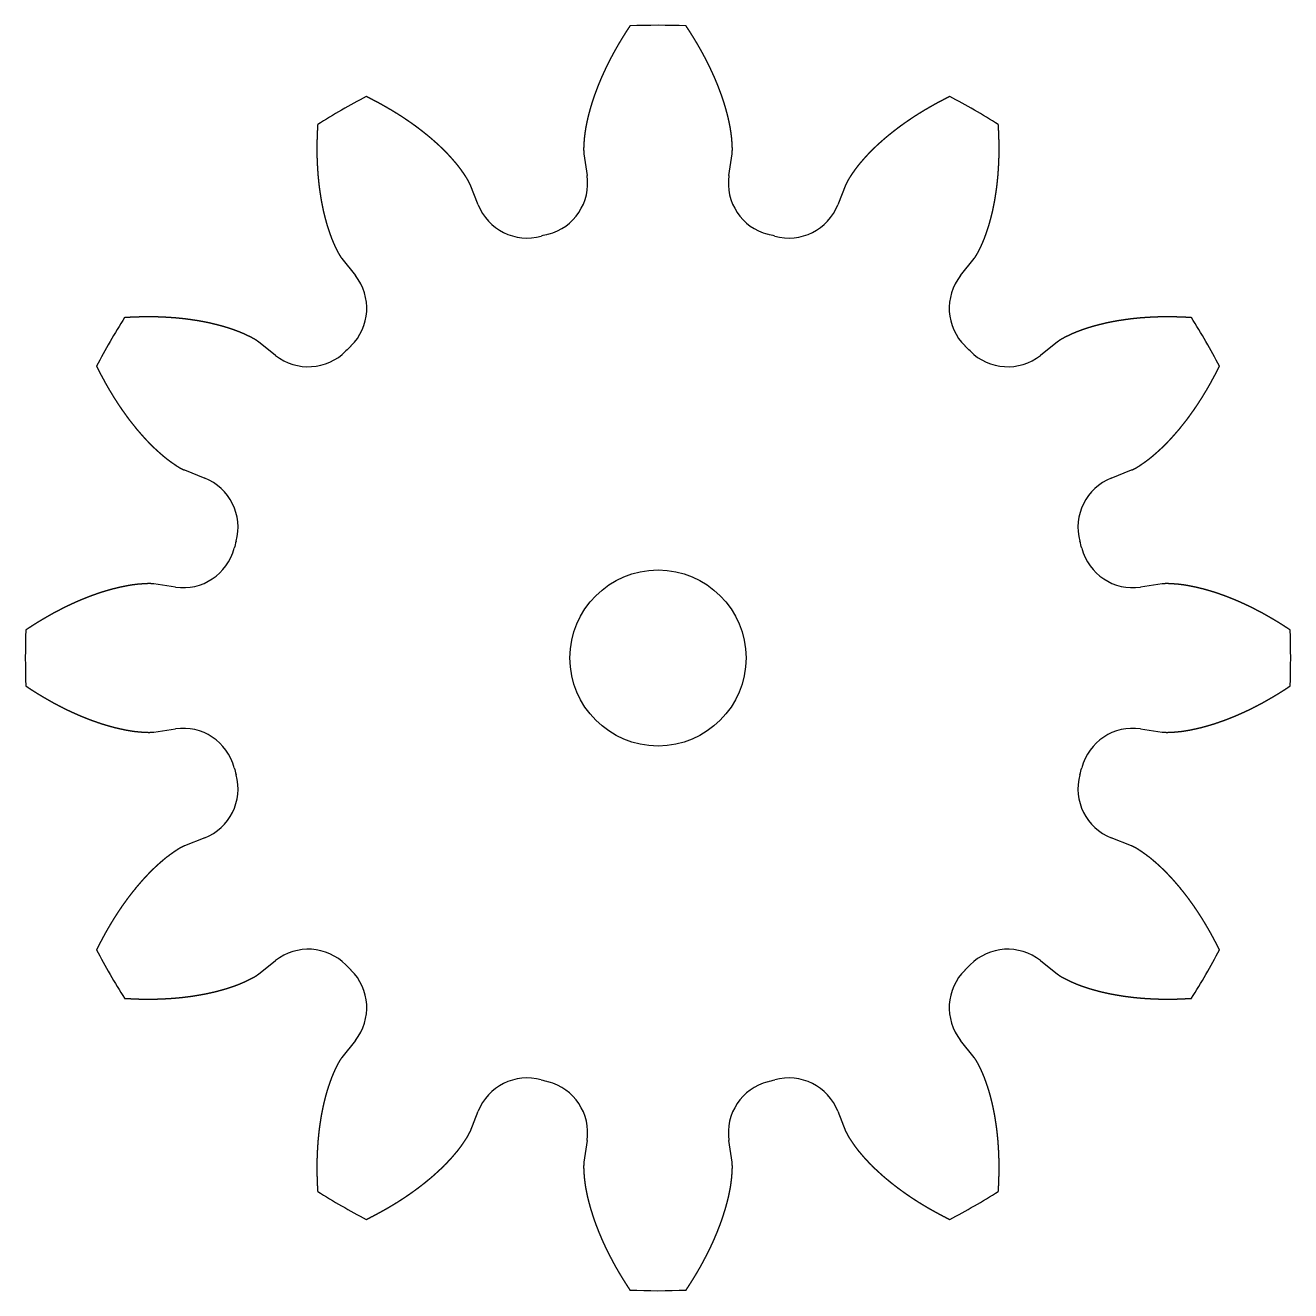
# Model space of a CAD drawing. Header units: millimetres. Extents: x -1.8 to 93.8, y -15 to 60.
# Drawn here: x -1.78 to 19.78, y -14.97 to 6.59 of the extents above; entities that cross this region are included whole.
import ezdxf

# ---------------------------------------------------------------- set-up
doc = ezdxf.new("R2010")
doc.units = ezdxf.units.MM
doc.layers.get('0').update_dxf_attribs({"linetype": 'CONTINUOUS'})

msp = doc.modelspace()

# ---------------------------------------------------------------- linework, layer by layer
for p, q in [((7.738, 4.402), (7.793, 4.033)), ((10.207, 4.033), (10.262, 4.402)), ((5.935, 3.535), (5.797, 3.882)), ((12.203, 3.882), (12.065, 3.535)), ((3.612, 2.621), (3.844, 2.328)), ((14.156, 2.328), (14.388, 2.621)), ((2.484, 0.968), (2.191, 1.2)), ((15.809, 1.2), (15.516, 0.968)), ((0.93, -0.985), (1.276, -1.123)), ((16.724, -1.123), (17.07, -0.985)), ((0.779, -2.981), (0.409, -2.927)), ((17.591, -2.927), (17.221, -2.981)), ((0.409, -5.45), (0.779, -5.395)), ((17.221, -5.395), (17.591, -5.45)), ((1.276, -7.253), (0.93, -7.391)), ((17.07, -7.391), (16.724, -7.253)), ((2.191, -9.576), (2.484, -9.344)), ((15.516, -9.344), (15.809, -9.576)), ((3.844, -10.705), (3.612, -10.997)), ((14.388, -10.997), (14.156, -10.705)), ((5.797, -12.259), (5.935, -11.912)), ((12.065, -11.912), (12.203, -12.259)), ((7.793, -12.41), (7.738, -12.779)), ((10.262, -12.779), (10.207, -12.41))]:
    msp.add_line(p, q)
msp.add_circle((9, -4.188), 1.5)
for centre, radius, start, end in [((9, -4.188), 10.78, 87.4589, 92.5411), ((9, -4.188), 10.78, 117.4589, 122.5411), ((9, -4.188), 10.78, 57.4589, 62.5411), ((6.902, 3.902), 0.9, -75.4645, 8.354), ((11.098, 3.902), 0.9, 171.646, 255.4645), ((6.771, 3.867), 0.9, 201.646, 285.4645), ((11.229, 3.867), 0.9, 254.5355, 338.354), ((9, -4.188), 7.458, 104.5355, 105.4645), ((9, -4.188), 7.458, 74.5355, 75.4645), ((3.138, 1.77), 0.9, -45.4645, 38.354), ((14.862, 1.77), 0.9, 141.646, 225.4645), ((9, -4.188), 10.78, 147.4589, 152.5411), ((9, -4.188), 10.78, 27.4589, 32.5411), ((9, -4.188), 7.458, 134.5355, 135.4645), ((9, -4.188), 7.458, 44.5355, 45.4645), ((3.042, 1.674), 0.9, 231.646, 315.4645), ((14.958, 1.674), 0.9, 224.5355, 308.354), ((0.944, -1.96), 0.9, -15.4645, 68.354), ((17.056, -1.96), 0.9, 111.646, 195.4645), ((0.909, -2.09), 0.9, 261.646, 345.4645), ((9, -4.188), 7.458, 164.5355, 165.4645), ((9, -4.188), 7.458, 14.5355, 15.4645), ((17.091, -2.09), 0.9, 194.5355, 278.354), ((9, -4.188), 10.78, 177.4589, 182.5411), ((9, -4.188), 10.78, -2.5411, 2.5411), ((0.909, -6.286), 0.9, 14.5355, 98.354), ((17.091, -6.286), 0.9, 81.646, 165.4645), ((0.944, -6.417), 0.9, -68.354, 15.4645), ((9, -4.188), 7.458, 194.5355, 195.4645), ((17.056, -6.417), 0.9, 164.5355, 248.354), ((9, -4.188), 7.458, 344.5355, 345.4645), ((9, -4.188), 10.78, 207.4589, 212.5411), ((3.042, -10.05), 0.9, 44.5355, 128.354), ((14.958, -10.05), 0.9, 51.646, 135.4645), ((9, -4.188), 10.78, 327.4589, 332.5411), ((9, -4.188), 7.458, 224.5355, 225.4645), ((9, -4.188), 7.458, 314.5355, 315.4645), ((3.138, -10.146), 0.9, -38.354, 45.4645), ((14.862, -10.146), 0.9, 134.5355, 218.354), ((6.771, -12.244), 0.9, 74.5355, 158.354), ((9, -4.188), 7.458, 254.5355, 255.4645), ((6.902, -12.279), 0.9, -8.354, 75.4645), ((11.098, -12.279), 0.9, 104.5355, 188.354), ((9, -4.188), 7.458, 284.5355, 285.4645), ((11.229, -12.244), 0.9, 21.646, 105.4645), ((9, -4.188), 10.78, 237.4589, 242.5411), ((9, -4.188), 10.78, 297.4589, 302.5411), ((9, -4.188), 10.78, 267.4589, 272.5411)]:
    msp.add_arc(centre, radius, start, end)
for points in [[(8.522, 6.581), (8.518, 6.575), (8.51, 6.563), (8.498, 6.545), (8.482, 6.521), (8.463, 6.491), (8.443, 6.46), (8.424, 6.43), (8.405, 6.4), (8.386, 6.369), (8.368, 6.339), (8.349, 6.308), (8.331, 6.278), (8.313, 6.247), (8.296, 6.217), (8.278, 6.186), (8.261, 6.155), (8.244, 6.124), (8.227, 6.094), (8.211, 6.063), (8.195, 6.032), (8.179, 6.001), (8.163, 5.97), (8.147, 5.939), (8.132, 5.908), (8.117, 5.877), (8.102, 5.846), (8.087, 5.815), (8.073, 5.783), (8.059, 5.752), (8.045, 5.721), (8.031, 5.69), (8.018, 5.658), (8.005, 5.627), (7.992, 5.596), (7.979, 5.564), (7.967, 5.533), (7.955, 5.502), (7.943, 5.47), (7.931, 5.439), (7.92, 5.407), (7.909, 5.376), (7.898, 5.344), (7.888, 5.313), (7.878, 5.281), (7.868, 5.25), (7.858, 5.218), (7.849, 5.187), (7.84, 5.155), (7.831, 5.124), (7.823, 5.092), (7.815, 5.061), (7.807, 5.029), (7.799, 4.997), (7.792, 4.966), (7.786, 4.934), (7.779, 4.903), (7.773, 4.871), (7.767, 4.84), (7.762, 4.808), (7.757, 4.777), (7.753, 4.745), (7.749, 4.714), (7.745, 4.683), (7.742, 4.651), (7.74, 4.62), (7.737, 4.589), (7.735, 4.557), (7.734, 4.526), (7.733, 4.495), (7.733, 4.464), (7.734, 4.439), (7.736, 4.421), (7.738, 4.409), (7.738, 4.402)], [(10.262, 4.402), (10.262, 4.409), (10.264, 4.421), (10.266, 4.439), (10.267, 4.464), (10.267, 4.495), (10.266, 4.526), (10.265, 4.557), (10.263, 4.589), (10.26, 4.62), (10.258, 4.651), (10.255, 4.683), (10.251, 4.714), (10.247, 4.745), (10.243, 4.777), (10.238, 4.808), (10.233, 4.84), (10.227, 4.871), (10.221, 4.903), (10.214, 4.934), (10.208, 4.966), (10.201, 4.997), (10.193, 5.029), (10.185, 5.061), (10.177, 5.092), (10.169, 5.124), (10.16, 5.155), (10.151, 5.187), (10.142, 5.218), (10.132, 5.25), (10.122, 5.281), (10.112, 5.313), (10.102, 5.344), (10.091, 5.376), (10.08, 5.407), (10.069, 5.439), (10.057, 5.47), (10.045, 5.502), (10.033, 5.533), (10.021, 5.564), (10.008, 5.596), (9.995, 5.627), (9.982, 5.658), (9.969, 5.69), (9.955, 5.721), (9.941, 5.752), (9.927, 5.783), (9.913, 5.815), (9.898, 5.846), (9.883, 5.877), (9.868, 5.908), (9.853, 5.939), (9.837, 5.97), (9.821, 6.001), (9.805, 6.032), (9.789, 6.063), (9.773, 6.094), (9.756, 6.124), (9.739, 6.155), (9.722, 6.186), (9.704, 6.217), (9.687, 6.247), (9.669, 6.278), (9.651, 6.308), (9.632, 6.339), (9.614, 6.369), (9.595, 6.4), (9.576, 6.43), (9.557, 6.46), (9.537, 6.491), (9.518, 6.521), (9.502, 6.545), (9.49, 6.563), (9.482, 6.575), (9.478, 6.581)], [(5.797, 3.882), (5.795, 3.888), (5.79, 3.899), (5.782, 3.916), (5.771, 3.938), (5.756, 3.965), (5.739, 3.992), (5.722, 4.018), (5.705, 4.044), (5.687, 4.07), (5.669, 4.096), (5.651, 4.122), (5.633, 4.147), (5.614, 4.172), (5.594, 4.197), (5.574, 4.222), (5.553, 4.247), (5.533, 4.271), (5.512, 4.295), (5.49, 4.319), (5.469, 4.343), (5.447, 4.367), (5.425, 4.391), (5.402, 4.414), (5.379, 4.437), (5.356, 4.461), (5.333, 4.484), (5.31, 4.506), (5.286, 4.529), (5.262, 4.552), (5.237, 4.574), (5.213, 4.596), (5.188, 4.618), (5.163, 4.64), (5.138, 4.662), (5.112, 4.683), (5.086, 4.705), (5.06, 4.726), (5.034, 4.747), (5.008, 4.768), (4.981, 4.789), (4.954, 4.81), (4.927, 4.83), (4.9, 4.851), (4.873, 4.871), (4.845, 4.891), (4.817, 4.911), (4.789, 4.931), (4.761, 4.95), (4.732, 4.97), (4.704, 4.989), (4.675, 5.009), (4.646, 5.028), (4.617, 5.047), (4.587, 5.065), (4.558, 5.084), (4.528, 5.102), (4.498, 5.121), (4.468, 5.139), (4.438, 5.157), (4.407, 5.175), (4.377, 5.192), (4.346, 5.21), (4.315, 5.227), (4.284, 5.245), (4.253, 5.262), (4.221, 5.279), (4.19, 5.296), (4.158, 5.312), (4.126, 5.329), (4.094, 5.345), (4.068, 5.358), (4.049, 5.368), (4.036, 5.374), (4.029, 5.377)], [(13.971, 5.377), (13.964, 5.374), (13.951, 5.368), (13.932, 5.358), (13.906, 5.345), (13.874, 5.329), (13.842, 5.312), (13.81, 5.296), (13.779, 5.279), (13.747, 5.262), (13.716, 5.245), (13.685, 5.227), (13.654, 5.21), (13.623, 5.192), (13.593, 5.175), (13.562, 5.157), (13.532, 5.139), (13.502, 5.121), (13.472, 5.102), (13.442, 5.084), (13.413, 5.065), (13.383, 5.047), (13.354, 5.028), (13.325, 5.009), (13.296, 4.989), (13.268, 4.97), (13.239, 4.95), (13.211, 4.931), (13.183, 4.911), (13.155, 4.891), (13.127, 4.871), (13.1, 4.851), (13.073, 4.83), (13.046, 4.81), (13.019, 4.789), (12.992, 4.768), (12.966, 4.747), (12.94, 4.726), (12.914, 4.705), (12.888, 4.683), (12.862, 4.662), (12.837, 4.64), (12.812, 4.618), (12.787, 4.596), (12.763, 4.574), (12.738, 4.552), (12.714, 4.529), (12.69, 4.506), (12.667, 4.484), (12.644, 4.461), (12.621, 4.437), (12.598, 4.414), (12.575, 4.391), (12.553, 4.367), (12.531, 4.343), (12.51, 4.319), (12.488, 4.295), (12.467, 4.271), (12.447, 4.247), (12.426, 4.222), (12.406, 4.197), (12.386, 4.172), (12.367, 4.147), (12.349, 4.122), (12.331, 4.096), (12.313, 4.07), (12.295, 4.044), (12.278, 4.018), (12.261, 3.992), (12.244, 3.965), (12.229, 3.938), (12.218, 3.916), (12.21, 3.899), (12.205, 3.888), (12.203, 3.882)], [(3.201, 4.899), (3.201, 4.892), (3.2, 4.878), (3.199, 4.856), (3.197, 4.827), (3.195, 4.791), (3.193, 4.755), (3.192, 4.72), (3.191, 4.684), (3.19, 4.648), (3.189, 4.612), (3.188, 4.577), (3.188, 4.541), (3.188, 4.506), (3.188, 4.47), (3.188, 4.435), (3.188, 4.4), (3.189, 4.365), (3.19, 4.33), (3.191, 4.295), (3.193, 4.26), (3.194, 4.225), (3.196, 4.19), (3.198, 4.156), (3.2, 4.121), (3.203, 4.087), (3.205, 4.052), (3.208, 4.018), (3.211, 3.984), (3.215, 3.95), (3.218, 3.916), (3.222, 3.882), (3.226, 3.848), (3.23, 3.814), (3.235, 3.781), (3.24, 3.747), (3.245, 3.714), (3.25, 3.681), (3.255, 3.648), (3.261, 3.615), (3.267, 3.582), (3.273, 3.549), (3.28, 3.516), (3.286, 3.484), (3.293, 3.451), (3.3, 3.419), (3.308, 3.387), (3.316, 3.355), (3.323, 3.323), (3.332, 3.292), (3.34, 3.26), (3.349, 3.229), (3.358, 3.198), (3.367, 3.167), (3.377, 3.136), (3.387, 3.105), (3.397, 3.075), (3.408, 3.044), (3.419, 3.014), (3.43, 2.984), (3.441, 2.954), (3.453, 2.925), (3.465, 2.896), (3.478, 2.867), (3.491, 2.838), (3.504, 2.81), (3.518, 2.782), (3.532, 2.753), (3.546, 2.726), (3.561, 2.698), (3.577, 2.671), (3.59, 2.651), (3.601, 2.635), (3.608, 2.626), (3.612, 2.621)], [(14.388, 2.621), (14.392, 2.626), (14.399, 2.635), (14.41, 2.651), (14.423, 2.671), (14.439, 2.698), (14.454, 2.726), (14.468, 2.753), (14.482, 2.782), (14.496, 2.81), (14.509, 2.838), (14.522, 2.867), (14.535, 2.896), (14.547, 2.925), (14.559, 2.954), (14.57, 2.984), (14.581, 3.014), (14.592, 3.044), (14.603, 3.075), (14.613, 3.105), (14.623, 3.136), (14.633, 3.167), (14.642, 3.198), (14.651, 3.229), (14.66, 3.26), (14.668, 3.292), (14.677, 3.323), (14.684, 3.355), (14.692, 3.387), (14.7, 3.419), (14.707, 3.451), (14.714, 3.484), (14.72, 3.516), (14.727, 3.549), (14.733, 3.582), (14.739, 3.615), (14.745, 3.648), (14.75, 3.681), (14.755, 3.714), (14.76, 3.747), (14.765, 3.781), (14.77, 3.814), (14.774, 3.848), (14.778, 3.882), (14.782, 3.916), (14.785, 3.95), (14.789, 3.984), (14.792, 4.018), (14.795, 4.052), (14.797, 4.087), (14.8, 4.121), (14.802, 4.156), (14.804, 4.19), (14.806, 4.225), (14.807, 4.26), (14.809, 4.295), (14.81, 4.33), (14.811, 4.365), (14.812, 4.4), (14.812, 4.435), (14.812, 4.47), (14.812, 4.506), (14.812, 4.541), (14.812, 4.577), (14.811, 4.612), (14.81, 4.648), (14.809, 4.684), (14.808, 4.72), (14.807, 4.755), (14.805, 4.791), (14.803, 4.827), (14.801, 4.856), (14.8, 4.878), (14.799, 4.892), (14.799, 4.899)], [(2.191, 1.2), (2.186, 1.203), (2.176, 1.211), (2.161, 1.222), (2.141, 1.235), (2.114, 1.251), (2.086, 1.266), (2.058, 1.28), (2.03, 1.294), (2.002, 1.307), (1.974, 1.321), (1.945, 1.334), (1.916, 1.347), (1.887, 1.359), (1.857, 1.371), (1.828, 1.382), (1.798, 1.393), (1.768, 1.404), (1.737, 1.414), (1.707, 1.425), (1.676, 1.435), (1.645, 1.444), (1.614, 1.454), (1.583, 1.463), (1.552, 1.472), (1.52, 1.48), (1.489, 1.488), (1.457, 1.496), (1.425, 1.504), (1.393, 1.511), (1.36, 1.519), (1.328, 1.526), (1.295, 1.532), (1.263, 1.539), (1.23, 1.545), (1.197, 1.551), (1.164, 1.557), (1.131, 1.562), (1.098, 1.567), (1.064, 1.572), (1.031, 1.577), (0.997, 1.581), (0.964, 1.586), (0.93, 1.59), (0.896, 1.594), (0.862, 1.597), (0.828, 1.601), (0.794, 1.604), (0.76, 1.607), (0.725, 1.609), (0.691, 1.612), (0.656, 1.614), (0.621, 1.616), (0.587, 1.618), (0.552, 1.619), (0.517, 1.621), (0.482, 1.622), (0.447, 1.623), (0.412, 1.623), (0.377, 1.624), (0.341, 1.624), (0.306, 1.624), (0.27, 1.624), (0.235, 1.624), (0.199, 1.623), (0.164, 1.622), (0.128, 1.621), (0.092, 1.62), (0.056, 1.618), (0.021, 1.617), (-0.015, 1.615), (-0.044, 1.613), (-0.066, 1.612), (-0.08, 1.611), (-0.088, 1.61)], [(18.088, 1.61), (18.08, 1.611), (18.066, 1.612), (18.044, 1.613), (18.015, 1.615), (17.979, 1.617), (17.944, 1.618), (17.908, 1.62), (17.872, 1.621), (17.836, 1.622), (17.801, 1.623), (17.765, 1.624), (17.73, 1.624), (17.694, 1.624), (17.659, 1.624), (17.623, 1.624), (17.588, 1.623), (17.553, 1.623), (17.518, 1.622), (17.483, 1.621), (17.448, 1.619), (17.413, 1.618), (17.379, 1.616), (17.344, 1.614), (17.309, 1.612), (17.275, 1.609), (17.24, 1.607), (17.206, 1.604), (17.172, 1.601), (17.138, 1.597), (17.104, 1.594), (17.07, 1.59), (17.036, 1.586), (17.003, 1.581), (16.969, 1.577), (16.936, 1.572), (16.902, 1.567), (16.869, 1.562), (16.836, 1.557), (16.803, 1.551), (16.77, 1.545), (16.737, 1.539), (16.705, 1.532), (16.672, 1.526), (16.64, 1.519), (16.607, 1.511), (16.575, 1.504), (16.543, 1.496), (16.511, 1.488), (16.48, 1.48), (16.448, 1.472), (16.417, 1.463), (16.386, 1.454), (16.355, 1.444), (16.324, 1.435), (16.293, 1.425), (16.263, 1.414), (16.232, 1.404), (16.202, 1.393), (16.172, 1.382), (16.143, 1.371), (16.113, 1.359), (16.084, 1.347), (16.055, 1.334), (16.026, 1.321), (15.998, 1.307), (15.97, 1.294), (15.942, 1.28), (15.914, 1.266), (15.886, 1.251), (15.859, 1.235), (15.839, 1.222), (15.824, 1.211), (15.814, 1.203), (15.809, 1.2)], [(-0.566, 0.783), (-0.562, 0.776), (-0.556, 0.763), (-0.546, 0.744), (-0.533, 0.718), (-0.517, 0.686), (-0.5, 0.654), (-0.484, 0.622), (-0.467, 0.591), (-0.45, 0.559), (-0.433, 0.528), (-0.416, 0.497), (-0.398, 0.466), (-0.381, 0.435), (-0.363, 0.404), (-0.345, 0.374), (-0.327, 0.344), (-0.309, 0.314), (-0.291, 0.284), (-0.272, 0.254), (-0.253, 0.224), (-0.235, 0.195), (-0.216, 0.166), (-0.197, 0.137), (-0.178, 0.108), (-0.158, 0.079), (-0.139, 0.051), (-0.119, 0.023), (-0.099, -0.005), (-0.079, -0.033), (-0.059, -0.061), (-0.039, -0.088), (-0.019, -0.116), (0.002, -0.143), (0.023, -0.169), (0.044, -0.196), (0.065, -0.222), (0.086, -0.249), (0.107, -0.275), (0.128, -0.3), (0.15, -0.326), (0.172, -0.351), (0.194, -0.376), (0.216, -0.401), (0.238, -0.425), (0.26, -0.45), (0.283, -0.474), (0.305, -0.498), (0.328, -0.521), (0.351, -0.545), (0.374, -0.568), (0.398, -0.59), (0.421, -0.613), (0.445, -0.635), (0.468, -0.657), (0.492, -0.678), (0.517, -0.7), (0.541, -0.721), (0.565, -0.742), (0.59, -0.762), (0.615, -0.782), (0.64, -0.802), (0.665, -0.821), (0.69, -0.839), (0.716, -0.858), (0.742, -0.876), (0.768, -0.893), (0.794, -0.911), (0.82, -0.928), (0.846, -0.944), (0.873, -0.959), (0.895, -0.971), (0.912, -0.978), (0.924, -0.983), (0.93, -0.985)], [(17.07, -0.985), (17.076, -0.983), (17.088, -0.978), (17.105, -0.971), (17.127, -0.959), (17.154, -0.944), (17.18, -0.928), (17.206, -0.911), (17.232, -0.893), (17.258, -0.876), (17.284, -0.858), (17.31, -0.839), (17.335, -0.821), (17.36, -0.802), (17.385, -0.782), (17.41, -0.762), (17.435, -0.742), (17.459, -0.721), (17.483, -0.7), (17.508, -0.678), (17.532, -0.657), (17.555, -0.635), (17.579, -0.613), (17.602, -0.59), (17.626, -0.568), (17.649, -0.545), (17.672, -0.521), (17.695, -0.498), (17.717, -0.474), (17.74, -0.45), (17.762, -0.425), (17.784, -0.401), (17.806, -0.376), (17.828, -0.351), (17.85, -0.326), (17.872, -0.3), (17.893, -0.275), (17.914, -0.249), (17.935, -0.222), (17.956, -0.196), (17.977, -0.169), (17.998, -0.143), (18.019, -0.116), (18.039, -0.088), (18.059, -0.061), (18.079, -0.033), (18.099, -0.005), (18.119, 0.023), (18.139, 0.051), (18.158, 0.079), (18.178, 0.108), (18.197, 0.137), (18.216, 0.166), (18.235, 0.195), (18.253, 0.224), (18.272, 0.254), (18.291, 0.284), (18.309, 0.314), (18.327, 0.344), (18.345, 0.374), (18.363, 0.404), (18.381, 0.435), (18.398, 0.466), (18.416, 0.497), (18.433, 0.528), (18.45, 0.559), (18.467, 0.591), (18.484, 0.622), (18.5, 0.654), (18.517, 0.686), (18.533, 0.718), (18.546, 0.744), (18.556, 0.763), (18.562, 0.776), (18.566, 0.783)], [(0.409, -2.927), (0.403, -2.926), (0.391, -2.924), (0.372, -2.922), (0.348, -2.921), (0.317, -2.921), (0.286, -2.922), (0.254, -2.924), (0.223, -2.926), (0.192, -2.928), (0.16, -2.931), (0.129, -2.933), (0.098, -2.937), (0.066, -2.941), (0.035, -2.945), (0.003, -2.95), (-0.028, -2.956), (-0.06, -2.961), (-0.091, -2.968), (-0.123, -2.974), (-0.154, -2.981), (-0.186, -2.988), (-0.217, -2.995), (-0.249, -3.003), (-0.28, -3.011), (-0.312, -3.019), (-0.343, -3.028), (-0.375, -3.037), (-0.406, -3.046), (-0.438, -3.056), (-0.47, -3.066), (-0.501, -3.076), (-0.533, -3.086), (-0.564, -3.097), (-0.595, -3.108), (-0.627, -3.119), (-0.658, -3.131), (-0.69, -3.143), (-0.721, -3.155), (-0.753, -3.167), (-0.784, -3.18), (-0.815, -3.193), (-0.847, -3.206), (-0.878, -3.219), (-0.909, -3.233), (-0.94, -3.247), (-0.972, -3.261), (-1.003, -3.275), (-1.034, -3.29), (-1.065, -3.305), (-1.096, -3.32), (-1.127, -3.335), (-1.158, -3.351), (-1.189, -3.367), (-1.22, -3.383), (-1.251, -3.399), (-1.282, -3.416), (-1.313, -3.432), (-1.343, -3.449), (-1.374, -3.467), (-1.405, -3.484), (-1.435, -3.502), (-1.466, -3.52), (-1.497, -3.538), (-1.527, -3.556), (-1.558, -3.574), (-1.588, -3.593), (-1.618, -3.612), (-1.649, -3.631), (-1.679, -3.651), (-1.709, -3.67), (-1.733, -3.686), (-1.751, -3.698), (-1.763, -3.706), (-1.769, -3.71)], [(19.769, -3.71), (19.763, -3.706), (19.751, -3.698), (19.733, -3.686), (19.709, -3.67), (19.679, -3.651), (19.649, -3.631), (19.618, -3.612), (19.588, -3.593), (19.558, -3.574), (19.527, -3.556), (19.497, -3.538), (19.466, -3.52), (19.435, -3.502), (19.405, -3.484), (19.374, -3.467), (19.343, -3.449), (19.313, -3.432), (19.282, -3.416), (19.251, -3.399), (19.22, -3.383), (19.189, -3.367), (19.158, -3.351), (19.127, -3.335), (19.096, -3.32), (19.065, -3.305), (19.034, -3.29), (19.003, -3.275), (18.972, -3.261), (18.94, -3.247), (18.909, -3.233), (18.878, -3.219), (18.847, -3.206), (18.815, -3.193), (18.784, -3.18), (18.753, -3.167), (18.721, -3.155), (18.69, -3.143), (18.658, -3.131), (18.627, -3.119), (18.595, -3.108), (18.564, -3.097), (18.533, -3.086), (18.501, -3.076), (18.47, -3.066), (18.438, -3.056), (18.406, -3.046), (18.375, -3.037), (18.343, -3.028), (18.312, -3.019), (18.28, -3.011), (18.249, -3.003), (18.217, -2.995), (18.186, -2.988), (18.154, -2.981), (18.123, -2.974), (18.091, -2.968), (18.06, -2.961), (18.028, -2.956), (17.997, -2.95), (17.965, -2.945), (17.934, -2.941), (17.902, -2.937), (17.871, -2.933), (17.84, -2.931), (17.808, -2.928), (17.777, -2.926), (17.746, -2.924), (17.714, -2.922), (17.683, -2.921), (17.652, -2.921), (17.628, -2.922), (17.609, -2.924), (17.597, -2.926), (17.591, -2.927)], [(-1.769, -4.666), (-1.763, -4.67), (-1.751, -4.678), (-1.733, -4.69), (-1.709, -4.706), (-1.679, -4.726), (-1.649, -4.745), (-1.618, -4.764), (-1.588, -4.783), (-1.558, -4.802), (-1.527, -4.82), (-1.497, -4.839), (-1.466, -4.857), (-1.435, -4.875), (-1.405, -4.892), (-1.374, -4.91), (-1.343, -4.927), (-1.313, -4.944), (-1.282, -4.961), (-1.251, -4.977), (-1.22, -4.994), (-1.189, -5.01), (-1.158, -5.025), (-1.127, -5.041), (-1.096, -5.056), (-1.065, -5.072), (-1.034, -5.086), (-1.003, -5.101), (-0.972, -5.115), (-0.94, -5.13), (-0.909, -5.143), (-0.878, -5.157), (-0.847, -5.17), (-0.815, -5.184), (-0.784, -5.196), (-0.753, -5.209), (-0.721, -5.221), (-0.69, -5.234), (-0.658, -5.245), (-0.627, -5.257), (-0.595, -5.268), (-0.564, -5.279), (-0.533, -5.29), (-0.501, -5.3), (-0.47, -5.311), (-0.438, -5.321), (-0.406, -5.33), (-0.375, -5.339), (-0.343, -5.348), (-0.312, -5.357), (-0.28, -5.366), (-0.249, -5.374), (-0.217, -5.381), (-0.186, -5.389), (-0.154, -5.396), (-0.123, -5.402), (-0.091, -5.409), (-0.06, -5.415), (-0.028, -5.421), (0.003, -5.426), (0.035, -5.431), (0.066, -5.436), (0.098, -5.44), (0.129, -5.443), (0.16, -5.446), (0.192, -5.448), (0.223, -5.451), (0.254, -5.453), (0.286, -5.454), (0.317, -5.455), (0.348, -5.455), (0.372, -5.454), (0.391, -5.452), (0.403, -5.451), (0.409, -5.45)], [(17.591, -5.45), (17.597, -5.451), (17.609, -5.452), (17.628, -5.454), (17.652, -5.455), (17.683, -5.455), (17.714, -5.454), (17.746, -5.453), (17.777, -5.451), (17.808, -5.448), (17.84, -5.446), (17.871, -5.443), (17.902, -5.44), (17.934, -5.436), (17.965, -5.431), (17.997, -5.426), (18.028, -5.421), (18.06, -5.415), (18.091, -5.409), (18.123, -5.402), (18.154, -5.396), (18.186, -5.389), (18.217, -5.381), (18.249, -5.374), (18.28, -5.366), (18.312, -5.357), (18.343, -5.348), (18.375, -5.339), (18.406, -5.33), (18.438, -5.321), (18.47, -5.311), (18.501, -5.3), (18.533, -5.29), (18.564, -5.279), (18.595, -5.268), (18.627, -5.257), (18.658, -5.245), (18.69, -5.234), (18.721, -5.221), (18.753, -5.209), (18.784, -5.196), (18.815, -5.184), (18.847, -5.17), (18.878, -5.157), (18.909, -5.143), (18.94, -5.13), (18.972, -5.115), (19.003, -5.101), (19.034, -5.086), (19.065, -5.072), (19.096, -5.056), (19.127, -5.041), (19.158, -5.025), (19.189, -5.01), (19.22, -4.994), (19.251, -4.977), (19.282, -4.961), (19.313, -4.944), (19.343, -4.927), (19.374, -4.91), (19.405, -4.892), (19.435, -4.875), (19.466, -4.857), (19.497, -4.839), (19.527, -4.82), (19.558, -4.802), (19.588, -4.783), (19.618, -4.764), (19.649, -4.745), (19.679, -4.726), (19.709, -4.706), (19.733, -4.69), (19.751, -4.678), (19.763, -4.67), (19.769, -4.666)], [(0.93, -7.391), (0.924, -7.393), (0.912, -7.398), (0.895, -7.406), (0.873, -7.417), (0.846, -7.432), (0.82, -7.449), (0.794, -7.466), (0.768, -7.483), (0.742, -7.501), (0.716, -7.519), (0.69, -7.537), (0.665, -7.556), (0.64, -7.575), (0.615, -7.594), (0.59, -7.614), (0.565, -7.635), (0.541, -7.656), (0.517, -7.677), (0.492, -7.698), (0.468, -7.719), (0.445, -7.741), (0.421, -7.764), (0.398, -7.786), (0.374, -7.809), (0.351, -7.832), (0.328, -7.855), (0.305, -7.879), (0.283, -7.903), (0.26, -7.927), (0.238, -7.951), (0.216, -7.975), (0.194, -8), (0.172, -8.025), (0.15, -8.051), (0.128, -8.076), (0.107, -8.102), (0.086, -8.128), (0.065, -8.154), (0.044, -8.18), (0.023, -8.207), (0.002, -8.234), (-0.019, -8.261), (-0.039, -8.288), (-0.059, -8.316), (-0.079, -8.343), (-0.099, -8.371), (-0.119, -8.399), (-0.139, -8.427), (-0.158, -8.456), (-0.178, -8.484), (-0.197, -8.513), (-0.216, -8.542), (-0.235, -8.571), (-0.253, -8.601), (-0.272, -8.63), (-0.291, -8.66), (-0.309, -8.69), (-0.327, -8.72), (-0.345, -8.75), (-0.363, -8.781), (-0.381, -8.811), (-0.398, -8.842), (-0.416, -8.873), (-0.433, -8.904), (-0.45, -8.935), (-0.467, -8.967), (-0.484, -8.999), (-0.5, -9.03), (-0.517, -9.062), (-0.533, -9.094), (-0.546, -9.12), (-0.556, -9.14), (-0.562, -9.152), (-0.566, -9.159)], [(18.566, -9.159), (18.562, -9.152), (18.556, -9.14), (18.546, -9.12), (18.533, -9.094), (18.517, -9.062), (18.5, -9.03), (18.484, -8.999), (18.467, -8.967), (18.45, -8.935), (18.433, -8.904), (18.416, -8.873), (18.398, -8.842), (18.381, -8.811), (18.363, -8.781), (18.345, -8.75), (18.327, -8.72), (18.309, -8.69), (18.291, -8.66), (18.272, -8.63), (18.253, -8.601), (18.235, -8.571), (18.216, -8.542), (18.197, -8.513), (18.178, -8.484), (18.158, -8.456), (18.139, -8.427), (18.119, -8.399), (18.099, -8.371), (18.079, -8.343), (18.059, -8.316), (18.039, -8.288), (18.019, -8.261), (17.998, -8.234), (17.977, -8.207), (17.956, -8.18), (17.935, -8.154), (17.914, -8.128), (17.893, -8.102), (17.872, -8.076), (17.85, -8.051), (17.828, -8.025), (17.806, -8), (17.784, -7.975), (17.762, -7.951), (17.74, -7.927), (17.717, -7.903), (17.695, -7.879), (17.672, -7.855), (17.649, -7.832), (17.626, -7.809), (17.602, -7.786), (17.579, -7.764), (17.555, -7.741), (17.532, -7.719), (17.508, -7.698), (17.483, -7.677), (17.459, -7.656), (17.435, -7.635), (17.41, -7.614), (17.385, -7.594), (17.36, -7.575), (17.335, -7.556), (17.31, -7.537), (17.284, -7.519), (17.258, -7.501), (17.232, -7.483), (17.206, -7.466), (17.18, -7.449), (17.154, -7.432), (17.127, -7.417), (17.105, -7.406), (17.088, -7.398), (17.076, -7.393), (17.07, -7.391)], [(-0.088, -9.987), (-0.08, -9.987), (-0.066, -9.988), (-0.044, -9.99), (-0.015, -9.991), (0.021, -9.993), (0.056, -9.995), (0.092, -9.996), (0.128, -9.997), (0.164, -9.999), (0.199, -9.999), (0.235, -10), (0.27, -10), (0.306, -10.001), (0.341, -10), (0.377, -10), (0.412, -10), (0.447, -9.999), (0.482, -9.998), (0.517, -9.997), (0.552, -9.996), (0.587, -9.994), (0.621, -9.992), (0.656, -9.99), (0.691, -9.988), (0.725, -9.986), (0.76, -9.983), (0.794, -9.98), (0.828, -9.977), (0.862, -9.974), (0.896, -9.97), (0.93, -9.966), (0.964, -9.962), (0.997, -9.958), (1.031, -9.953), (1.064, -9.949), (1.098, -9.944), (1.131, -9.938), (1.164, -9.933), (1.197, -9.927), (1.23, -9.921), (1.263, -9.915), (1.295, -9.909), (1.328, -9.902), (1.36, -9.895), (1.393, -9.888), (1.425, -9.88), (1.457, -9.873), (1.489, -9.865), (1.52, -9.856), (1.552, -9.848), (1.583, -9.839), (1.614, -9.83), (1.645, -9.821), (1.676, -9.811), (1.707, -9.801), (1.737, -9.791), (1.768, -9.78), (1.798, -9.77), (1.828, -9.759), (1.857, -9.747), (1.887, -9.735), (1.916, -9.723), (1.945, -9.71), (1.974, -9.697), (2.002, -9.684), (2.03, -9.67), (2.058, -9.656), (2.086, -9.642), (2.114, -9.627), (2.141, -9.612), (2.161, -9.598), (2.176, -9.587), (2.186, -9.58), (2.191, -9.576)], [(15.809, -9.576), (15.814, -9.58), (15.824, -9.587), (15.839, -9.598), (15.859, -9.612), (15.886, -9.627), (15.914, -9.642), (15.942, -9.656), (15.97, -9.67), (15.998, -9.684), (16.026, -9.697), (16.055, -9.71), (16.084, -9.723), (16.113, -9.735), (16.143, -9.747), (16.172, -9.759), (16.202, -9.77), (16.232, -9.78), (16.263, -9.791), (16.293, -9.801), (16.324, -9.811), (16.355, -9.821), (16.386, -9.83), (16.417, -9.839), (16.448, -9.848), (16.48, -9.856), (16.511, -9.865), (16.543, -9.873), (16.575, -9.88), (16.607, -9.888), (16.64, -9.895), (16.672, -9.902), (16.705, -9.909), (16.737, -9.915), (16.77, -9.921), (16.803, -9.927), (16.836, -9.933), (16.869, -9.938), (16.902, -9.944), (16.936, -9.949), (16.969, -9.953), (17.003, -9.958), (17.036, -9.962), (17.07, -9.966), (17.104, -9.97), (17.138, -9.974), (17.172, -9.977), (17.206, -9.98), (17.24, -9.983), (17.275, -9.986), (17.309, -9.988), (17.344, -9.99), (17.379, -9.992), (17.413, -9.994), (17.448, -9.996), (17.483, -9.997), (17.518, -9.998), (17.553, -9.999), (17.588, -10), (17.623, -10), (17.659, -10), (17.694, -10.001), (17.73, -10), (17.765, -10), (17.801, -9.999), (17.836, -9.999), (17.872, -9.997), (17.908, -9.996), (17.944, -9.995), (17.979, -9.993), (18.015, -9.991), (18.044, -9.99), (18.066, -9.988), (18.08, -9.987), (18.088, -9.987)], [(3.612, -10.997), (3.608, -11.002), (3.601, -11.012), (3.59, -11.027), (3.577, -11.048), (3.561, -11.075), (3.546, -11.102), (3.532, -11.13), (3.518, -11.158), (3.504, -11.186), (3.491, -11.215), (3.478, -11.243), (3.465, -11.272), (3.453, -11.301), (3.441, -11.331), (3.43, -11.36), (3.419, -11.39), (3.408, -11.421), (3.397, -11.451), (3.387, -11.481), (3.377, -11.512), (3.367, -11.543), (3.358, -11.574), (3.349, -11.605), (3.34, -11.636), (3.332, -11.668), (3.323, -11.7), (3.316, -11.732), (3.308, -11.763), (3.3, -11.796), (3.293, -11.828), (3.286, -11.86), (3.28, -11.893), (3.273, -11.925), (3.267, -11.958), (3.261, -11.991), (3.255, -12.024), (3.25, -12.057), (3.245, -12.09), (3.24, -12.124), (3.235, -12.157), (3.23, -12.191), (3.226, -12.224), (3.222, -12.258), (3.218, -12.292), (3.215, -12.326), (3.211, -12.36), (3.208, -12.394), (3.205, -12.429), (3.203, -12.463), (3.2, -12.498), (3.198, -12.532), (3.196, -12.567), (3.194, -12.601), (3.193, -12.636), (3.191, -12.671), (3.19, -12.706), (3.189, -12.741), (3.188, -12.776), (3.188, -12.812), (3.188, -12.847), (3.188, -12.882), (3.188, -12.918), (3.188, -12.953), (3.189, -12.989), (3.19, -13.024), (3.191, -13.06), (3.192, -13.096), (3.193, -13.132), (3.195, -13.168), (3.197, -13.204), (3.199, -13.232), (3.2, -13.254), (3.201, -13.269), (3.201, -13.276)], [(14.799, -13.276), (14.799, -13.269), (14.8, -13.254), (14.801, -13.232), (14.803, -13.204), (14.805, -13.168), (14.807, -13.132), (14.808, -13.096), (14.809, -13.06), (14.81, -13.024), (14.811, -12.989), (14.812, -12.953), (14.812, -12.918), (14.812, -12.882), (14.812, -12.847), (14.812, -12.812), (14.812, -12.776), (14.811, -12.741), (14.81, -12.706), (14.809, -12.671), (14.807, -12.636), (14.806, -12.601), (14.804, -12.567), (14.802, -12.532), (14.8, -12.498), (14.797, -12.463), (14.795, -12.429), (14.792, -12.394), (14.789, -12.36), (14.785, -12.326), (14.782, -12.292), (14.778, -12.258), (14.774, -12.224), (14.77, -12.191), (14.765, -12.157), (14.76, -12.124), (14.755, -12.09), (14.75, -12.057), (14.745, -12.024), (14.739, -11.991), (14.733, -11.958), (14.727, -11.925), (14.72, -11.893), (14.714, -11.86), (14.707, -11.828), (14.7, -11.796), (14.692, -11.763), (14.684, -11.732), (14.677, -11.7), (14.668, -11.668), (14.66, -11.636), (14.651, -11.605), (14.642, -11.574), (14.633, -11.543), (14.623, -11.512), (14.613, -11.481), (14.603, -11.451), (14.592, -11.421), (14.581, -11.39), (14.57, -11.36), (14.559, -11.331), (14.547, -11.301), (14.535, -11.272), (14.522, -11.243), (14.509, -11.215), (14.496, -11.186), (14.482, -11.158), (14.468, -11.13), (14.454, -11.102), (14.439, -11.075), (14.423, -11.048), (14.41, -11.027), (14.399, -11.012), (14.392, -11.002), (14.388, -10.997)], [(4.029, -13.754), (4.036, -13.751), (4.049, -13.744), (4.068, -13.734), (4.094, -13.722), (4.126, -13.705), (4.158, -13.689), (4.19, -13.672), (4.221, -13.655), (4.253, -13.638), (4.284, -13.621), (4.315, -13.604), (4.346, -13.586), (4.377, -13.569), (4.407, -13.551), (4.438, -13.533), (4.468, -13.515), (4.498, -13.497), (4.528, -13.479), (4.558, -13.46), (4.587, -13.442), (4.617, -13.423), (4.646, -13.404), (4.675, -13.385), (4.704, -13.366), (4.732, -13.346), (4.761, -13.327), (4.789, -13.307), (4.817, -13.287), (4.845, -13.267), (4.873, -13.247), (4.9, -13.227), (4.927, -13.207), (4.954, -13.186), (4.981, -13.165), (5.008, -13.145), (5.034, -13.124), (5.06, -13.102), (5.086, -13.081), (5.112, -13.06), (5.138, -13.038), (5.163, -13.016), (5.188, -12.995), (5.213, -12.972), (5.237, -12.95), (5.262, -12.928), (5.286, -12.905), (5.31, -12.883), (5.333, -12.86), (5.356, -12.837), (5.379, -12.814), (5.402, -12.791), (5.425, -12.767), (5.447, -12.743), (5.469, -12.72), (5.49, -12.696), (5.512, -12.672), (5.533, -12.647), (5.553, -12.623), (5.574, -12.598), (5.594, -12.574), (5.614, -12.549), (5.633, -12.523), (5.651, -12.498), (5.669, -12.472), (5.687, -12.446), (5.705, -12.42), (5.722, -12.394), (5.739, -12.368), (5.756, -12.342), (5.771, -12.315), (5.782, -12.293), (5.79, -12.276), (5.795, -12.264), (5.797, -12.259)], [(12.203, -12.259), (12.205, -12.264), (12.21, -12.276), (12.218, -12.293), (12.229, -12.315), (12.244, -12.342), (12.261, -12.368), (12.278, -12.394), (12.295, -12.42), (12.313, -12.446), (12.331, -12.472), (12.349, -12.498), (12.367, -12.523), (12.386, -12.549), (12.406, -12.574), (12.426, -12.598), (12.447, -12.623), (12.467, -12.647), (12.488, -12.672), (12.51, -12.696), (12.531, -12.72), (12.553, -12.743), (12.575, -12.767), (12.598, -12.791), (12.621, -12.814), (12.644, -12.837), (12.667, -12.86), (12.69, -12.883), (12.714, -12.905), (12.738, -12.928), (12.763, -12.95), (12.787, -12.972), (12.812, -12.995), (12.837, -13.016), (12.862, -13.038), (12.888, -13.06), (12.914, -13.081), (12.94, -13.102), (12.966, -13.124), (12.992, -13.145), (13.019, -13.165), (13.046, -13.186), (13.073, -13.207), (13.1, -13.227), (13.127, -13.247), (13.155, -13.267), (13.183, -13.287), (13.211, -13.307), (13.239, -13.327), (13.268, -13.346), (13.296, -13.366), (13.325, -13.385), (13.354, -13.404), (13.383, -13.423), (13.413, -13.442), (13.442, -13.46), (13.472, -13.479), (13.502, -13.497), (13.532, -13.515), (13.562, -13.533), (13.593, -13.551), (13.623, -13.569), (13.654, -13.586), (13.685, -13.604), (13.716, -13.621), (13.747, -13.638), (13.779, -13.655), (13.81, -13.672), (13.842, -13.689), (13.874, -13.705), (13.906, -13.722), (13.932, -13.734), (13.951, -13.744), (13.964, -13.751), (13.971, -13.754)], [(7.738, -12.779), (7.738, -12.785), (7.736, -12.797), (7.734, -12.816), (7.733, -12.84), (7.733, -12.871), (7.734, -12.903), (7.735, -12.934), (7.737, -12.965), (7.74, -12.996), (7.742, -13.028), (7.745, -13.059), (7.749, -13.09), (7.753, -13.122), (7.757, -13.153), (7.762, -13.185), (7.767, -13.216), (7.773, -13.248), (7.779, -13.279), (7.786, -13.311), (7.792, -13.342), (7.799, -13.374), (7.807, -13.405), (7.815, -13.437), (7.823, -13.469), (7.831, -13.5), (7.84, -13.532), (7.849, -13.563), (7.858, -13.595), (7.868, -13.626), (7.878, -13.658), (7.888, -13.689), (7.898, -13.721), (7.909, -13.752), (7.92, -13.784), (7.931, -13.815), (7.943, -13.847), (7.955, -13.878), (7.967, -13.909), (7.979, -13.941), (7.992, -13.972), (8.005, -14.003), (8.018, -14.035), (8.031, -14.066), (8.045, -14.097), (8.059, -14.129), (8.073, -14.16), (8.087, -14.191), (8.102, -14.222), (8.117, -14.253), (8.132, -14.284), (8.147, -14.315), (8.163, -14.346), (8.179, -14.377), (8.195, -14.408), (8.211, -14.439), (8.227, -14.47), (8.244, -14.501), (8.261, -14.532), (8.278, -14.562), (8.296, -14.593), (8.313, -14.624), (8.331, -14.654), (8.349, -14.685), (8.368, -14.715), (8.386, -14.746), (8.405, -14.776), (8.424, -14.807), (8.443, -14.837), (8.463, -14.867), (8.482, -14.897), (8.498, -14.921), (8.51, -14.94), (8.518, -14.952), (8.522, -14.958)], [(9.478, -14.958), (9.482, -14.952), (9.49, -14.94), (9.502, -14.921), (9.518, -14.897), (9.537, -14.867), (9.557, -14.837), (9.576, -14.807), (9.595, -14.776), (9.614, -14.746), (9.632, -14.715), (9.651, -14.685), (9.669, -14.654), (9.687, -14.624), (9.704, -14.593), (9.722, -14.562), (9.739, -14.532), (9.756, -14.501), (9.773, -14.47), (9.789, -14.439), (9.805, -14.408), (9.821, -14.377), (9.837, -14.346), (9.853, -14.315), (9.868, -14.284), (9.883, -14.253), (9.898, -14.222), (9.913, -14.191), (9.927, -14.16), (9.941, -14.129), (9.955, -14.097), (9.969, -14.066), (9.982, -14.035), (9.995, -14.003), (10.008, -13.972), (10.021, -13.941), (10.033, -13.909), (10.045, -13.878), (10.057, -13.847), (10.069, -13.815), (10.08, -13.784), (10.091, -13.752), (10.102, -13.721), (10.112, -13.689), (10.122, -13.658), (10.132, -13.626), (10.142, -13.595), (10.151, -13.563), (10.16, -13.532), (10.169, -13.5), (10.177, -13.469), (10.185, -13.437), (10.193, -13.405), (10.201, -13.374), (10.208, -13.342), (10.214, -13.311), (10.221, -13.279), (10.227, -13.248), (10.233, -13.216), (10.238, -13.185), (10.243, -13.153), (10.247, -13.122), (10.251, -13.09), (10.255, -13.059), (10.258, -13.028), (10.26, -12.996), (10.263, -12.965), (10.265, -12.934), (10.266, -12.903), (10.267, -12.871), (10.267, -12.84), (10.266, -12.816), (10.264, -12.797), (10.262, -12.785), (10.262, -12.779)]]:
    msp.add_open_spline(points, degree=5)

doc.saveas('drawing.dxf')
